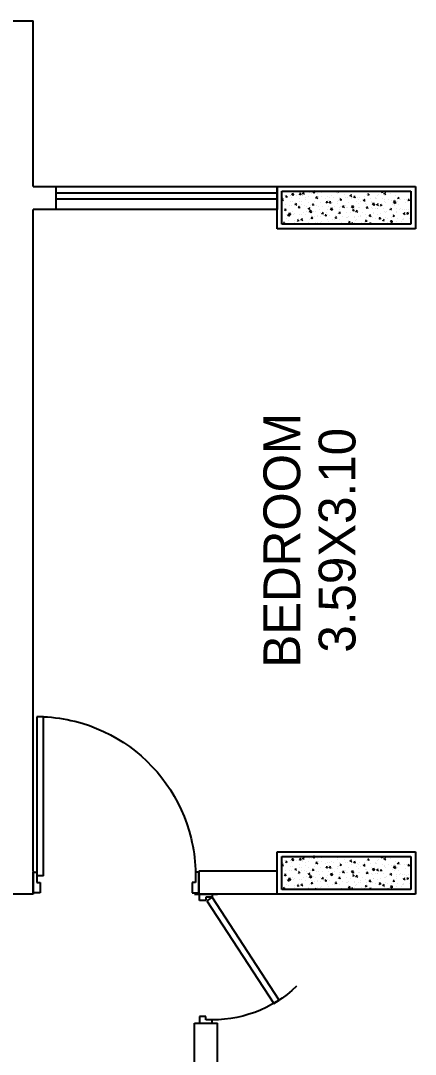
# Model space of a CAD drawing. Header units: inches. Extents: x 182687 to 187672, y -88924 to -84846.
# Drawn here: x 183065.7 to 183149.5, y -86237.3 to -86017.8 of the extents above; entities that cross this region are included whole.
import ezdxf
from ezdxf.enums import TextEntityAlignment as Align

# ---------------------------------------------------------------- set-up
doc = ezdxf.new("R2010")
doc.units = ezdxf.units.IN
doc.header["$MEASUREMENT"] = 0
doc.linetypes.add('PROYECCION', pattern=[19.05, 12.7, -6.35])
doc.styles.add('HemBha', font='GOTHIC.TTF')

# ---------------------------------------------------------------- blocks, each defined once
blk = doc.blocks.new('REVISED COL LAYOUT')
at = {"color": 5}
for p, q in [((95298.9, -49483.9), (95528.9, -49483.9)), ((95298.9, -50233.9), (95298.9, -49483.9)), ((95323.9, -49508.9), (95503.9, -49508.9)), ((95323.9, -50208.9), (95323.9, -49508.9)), ((95503.9, -49508.9), (95503.9, -50208.9)), ((95528.9, -49483.9), (95528.9, -50233.9)), ((98908.9, -49483.9), (99138.9, -49483.9)), ((98908.9, -50233.9), (98908.9, -49483.9)), ((98933.9, -49508.9), (99113.9, -49508.9)), ((98933.9, -50208.9), (98933.9, -49508.9)), ((99113.9, -49508.9), (99113.9, -50208.9)), ((99138.9, -49483.9), (99138.9, -50233.9)), ((95528.9, -50233.9), (95298.9, -50233.9)), ((95503.9, -50208.9), (95323.9, -50208.9)), ((99138.9, -50233.9), (98908.9, -50233.9)), ((99113.9, -50208.9), (98933.9, -50208.9))]:
    blk.add_line(p, q, dxfattribs=at)
at = {"color": 5, "linetype": 'Continuous'}
for p, q in [((95326.3, -49523.6), (95331.2, -49517.9)), ((95326.3, -49523.6), (95332.3, -49524.1)), ((95328.8, -49510.6), (95328.8, -49510.6)), ((95329, -49510.5), (95329, -49510.5)), ((95332.3, -49524.1), (95331.2, -49517.9)), ((95361.7, -49510.1), (95361.7, -49510.1)), ((95398.1, -49529.9), (95402.9, -49524.1)), ((95398.1, -49529.9), (95404, -49530.4)), ((95404, -49530.4), (95402.9, -49524.1)), ((95411.1, -49522.5), (95411.1, -49522.5)), ((95415, -49512.4), (95415, -49512.4)), ((95429.6, -49530.3), (95429.6, -49530.3)), ((95452.6, -49513.2), (95459.6, -49510.5)), ((95452.6, -49513.2), (95457.6, -49516.5)), ((95457.6, -49516.5), (95459.6, -49510.5)), ((95468.4, -49514.6), (95468.4, -49514.6)), ((95469.4, -49512.5), (95469.4, -49512.5)), ((95469.8, -49536.2), (95474.6, -49530.4)), ((95472.9, -49527.2), (95472.9, -49527.2)), ((95475.8, -49536.7), (95474.6, -49530.4)), ((95481.6, -49522.8), (95481.6, -49522.8)), ((95497.9, -49523.9), (95497.9, -49523.9)), ((98936.3, -49523.6), (98941.2, -49517.9)), ((98936.3, -49523.6), (98942.3, -49524.1)), ((98938.8, -49510.6), (98938.8, -49510.6)), ((98939, -49510.5), (98939, -49510.5)), ((98942.3, -49524.1), (98941.2, -49517.9)), ((98971.7, -49510.1), (98971.7, -49510.1)), ((99008.1, -49529.9), (99012.9, -49524.1)), ((99008.1, -49529.9), (99014, -49530.4)), ((99014, -49530.4), (99012.9, -49524.1)), ((99021.1, -49522.5), (99021.1, -49522.5)), ((99025, -49512.4), (99025, -49512.4)), ((99039.6, -49530.3), (99039.6, -49530.3)), ((99062.6, -49513.2), (99069.6, -49510.5)), ((99062.6, -49513.2), (99067.6, -49516.5)), ((99067.6, -49516.5), (99069.6, -49510.5)), ((99078.4, -49514.6), (99078.4, -49514.6)), ((99079.4, -49512.5), (99079.4, -49512.5)), ((99079.8, -49536.2), (99084.6, -49530.4)), ((99082.9, -49527.2), (99082.9, -49527.2)), ((99085.8, -49536.7), (99084.6, -49530.4)), ((99091.6, -49522.8), (99091.6, -49522.8)), ((99107.9, -49523.9), (99107.9, -49523.9)), ((95326.5, -49577), (95326.5, -49577)), ((95327.8, -49543.8), (95327.8, -49543.8)), ((95332.6, -49577.6), (95332.6, -49577.6)), ((95345.5, -49580), (95345.5, -49580)), ((95346.8, -49543.8), (95346.8, -49543.8)), ((95352.8, -49532.6), (95352.8, -49532.6)), ((95368.6, -49545.4), (95375.6, -49542.7)), ((95368.6, -49545.4), (95373.6, -49548.8)), ((95371.8, -49540.5), (95371.8, -49540.5)), ((95373.3, -49554.1), (95381.1, -49545.9)), ((95373.3, -49554.1), (95382.2, -49555.4)), ((95373.6, -49548.8), (95375.6, -49542.7)), ((95374.1, -49549.8), (95374.1, -49549.8)), ((95377.9, -49570), (95377.9, -49570)), ((95379.1, -49536.7), (95379.1, -49536.7)), ((95382.2, -49555.4), (95381.1, -49546)), ((95383.4, -49575), (95383.4, -49575)), ((95391, -49567.5), (95391, -49567.5)), ((95409.7, -49535.5), (95409.7, -49535.5)), ((95427.4, -49552), (95427.4, -49552)), ((95428.3, -49585.7), (95435.3, -49583)), ((95428.3, -49585.7), (95433.3, -49589)), ((95428.4, -49563.6), (95428.4, -49563.6)), ((95433.3, -49589), (95435.3, -49583)), ((95446.6, -49566.7), (95446.6, -49566.7)), ((95449.3, -49557.5), (95449.3, -49557.5)), ((95469.8, -49536.2), (95475.8, -49536.7)), ((95471.6, -49563.4), (95471.6, -49563.4)), ((95480, -49570.6), (95487.8, -49562.5)), ((95480, -49570.6), (95488.9, -49572)), ((95480.3, -49556.1), (95480.3, -49556.1)), ((95480.8, -49554.3), (95480.8, -49554.3)), ((95488.9, -49572), (95487.8, -49562.5)), ((98936.5, -49577), (98936.5, -49577)), ((98937.8, -49543.8), (98937.8, -49543.8)), ((98942.6, -49577.6), (98942.6, -49577.6)), ((98955.5, -49580), (98955.5, -49580)), ((98956.8, -49543.8), (98956.8, -49543.8)), ((98962.8, -49532.6), (98962.8, -49532.6)), ((98978.6, -49545.4), (98985.6, -49542.7)), ((98978.6, -49545.4), (98983.6, -49548.8)), ((98981.8, -49540.5), (98981.8, -49540.5)), ((98983.3, -49554.1), (98991.1, -49545.9)), ((98983.3, -49554.1), (98992.2, -49555.4)), ((98983.6, -49548.8), (98985.6, -49542.7)), ((98984.1, -49549.8), (98984.1, -49549.8)), ((98987.9, -49570), (98987.9, -49570)), ((98989.1, -49536.7), (98989.1, -49536.7)), ((98992.2, -49555.4), (98991.1, -49546)), ((98993.4, -49575), (98993.4, -49575)), ((99001, -49567.5), (99001, -49567.5)), ((99019.7, -49535.5), (99019.7, -49535.5)), ((99037.4, -49552), (99037.4, -49552)), ((99038.3, -49585.7), (99045.3, -49583)), ((99038.3, -49585.7), (99043.3, -49589)), ((99038.4, -49563.6), (99038.4, -49563.6)), ((99043.3, -49589), (99045.3, -49583)), ((99056.6, -49566.7), (99056.6, -49566.7)), ((99059.3, -49557.5), (99059.3, -49557.5)), ((99079.8, -49536.2), (99085.8, -49536.7)), ((99081.6, -49563.4), (99081.6, -49563.4)), ((99090, -49570.6), (99097.8, -49562.5)), ((99090, -49570.6), (99098.9, -49572)), ((99090.3, -49556.1), (99090.3, -49556.1)), ((99090.8, -49554.3), (99090.8, -49554.3)), ((99098.9, -49572), (99097.8, -49562.5)), ((95324.1, -49643.6), (95324.1, -49643.6)), ((95325.3, -49610.3), (95325.3, -49610.3)), ((95328.5, -49637.2), (95328.5, -49637.2)), ((95340.2, -49598.8), (95345, -49593.1)), ((95340.2, -49598.8), (95346.2, -49599.3)), ((95344.3, -49617.9), (95351.3, -49615.3)), ((95344.3, -49617.9), (95349.2, -49621.3)), ((95346.2, -49599.3), (95345, -49593.1)), ((95349.2, -49621.3), (95351.3, -49615.3)), ((95354.6, -49600.9), (95354.6, -49600.9)), ((95357.1, -49614.4), (95357.1, -49614.4)), ((95375.5, -49636.6), (95375.5, -49636.6)), ((95375.7, -49614.3), (95375.7, -49614.3)), ((95376.7, -49603.3), (95376.7, -49603.3)), ((95386.8, -49627.2), (95386.8, -49627.2)), ((95408, -49603.1), (95408, -49603.1)), ((95411.9, -49605.1), (95416.8, -49599.4)), ((95411.9, -49605.1), (95417.9, -49605.6)), ((95417.9, -49605.6), (95416.8, -49599.4)), ((95419, -49642.2), (95419, -49642.2)), ((95420.2, -49606.1), (95420.2, -49606.1)), ((95426, -49630.2), (95426, -49630.2)), ((95427.2, -49596.9), (95427.2, -49596.9)), ((95429.1, -49616.6), (95429.1, -49616.6)), ((95445.1, -49617.2), (95445.1, -49617.2)), ((95445.3, -49602.8), (95445.3, -49602.8)), ((95456.8, -49637.3), (95456.8, -49637.3)), ((95461.4, -49605.4), (95461.4, -49605.4)), ((95469.1, -49639.2), (95469.1, -49639.2)), ((95477.9, -49622.7), (95477.9, -49622.7)), ((95479.1, -49589.4), (95479.1, -49589.4)), ((95482.4, -49618.8), (95482.4, -49618.8)), ((95483.2, -49597.8), (95483.2, -49597.8)), ((95483.7, -49611.4), (95488.5, -49605.6)), ((95483.7, -49611.4), (95489.6, -49611.9)), ((95488, -49626), (95495, -49623.3)), ((95488, -49626), (95492.9, -49629.3)), ((95489.6, -49611.9), (95488.5, -49605.6)), ((95492.9, -49629.3), (95495, -49623.3)), ((95503.5, -49607.2), (95503.5, -49607.2)), ((98934.1, -49643.6), (98934.1, -49643.6)), ((98935.3, -49610.3), (98935.3, -49610.3)), ((98938.5, -49637.2), (98938.5, -49637.2)), ((98950.2, -49598.8), (98955, -49593.1)), ((98950.2, -49598.8), (98956.2, -49599.3)), ((98954.3, -49617.9), (98961.3, -49615.3)), ((98954.3, -49617.9), (98959.2, -49621.3)), ((98956.2, -49599.3), (98955, -49593.1)), ((98959.2, -49621.3), (98961.3, -49615.3)), ((98964.6, -49600.9), (98964.6, -49600.9)), ((98967.1, -49614.4), (98967.1, -49614.4)), ((98985.5, -49636.6), (98985.5, -49636.6)), ((98985.7, -49614.3), (98985.7, -49614.3)), ((98986.7, -49603.3), (98986.7, -49603.3)), ((98996.8, -49627.2), (98996.8, -49627.2)), ((99018, -49603.1), (99018, -49603.1)), ((99021.9, -49605.1), (99026.8, -49599.4)), ((99021.9, -49605.1), (99027.9, -49605.6)), ((99027.9, -49605.6), (99026.8, -49599.4)), ((99029, -49642.2), (99029, -49642.2)), ((99030.2, -49606.1), (99030.2, -49606.1)), ((99036, -49630.2), (99036, -49630.2)), ((99037.2, -49596.9), (99037.2, -49596.9)), ((99039.1, -49616.6), (99039.1, -49616.6)), ((99055.1, -49617.2), (99055.1, -49617.2)), ((99055.3, -49602.8), (99055.3, -49602.8)), ((99066.8, -49637.3), (99066.8, -49637.3)), ((99071.4, -49605.4), (99071.4, -49605.4)), ((99079.1, -49639.2), (99079.1, -49639.2)), ((99087.9, -49622.7), (99087.9, -49622.7)), ((99089.1, -49589.4), (99089.1, -49589.4)), ((99092.4, -49618.8), (99092.4, -49618.8)), ((99093.2, -49597.8), (99093.2, -49597.8)), ((99093.7, -49611.4), (99098.5, -49605.6)), ((99093.7, -49611.4), (99099.6, -49611.9)), ((99098, -49626), (99105, -49623.3)), ((99098, -49626), (99102.9, -49629.3)), ((99099.6, -49611.9), (99098.5, -49605.6)), ((99102.9, -49629.3), (99105, -49623.3)), ((99113.5, -49607.2), (99113.5, -49607.2)), ((95323.9, -49688.9), (95326.9, -49687.8)), ((95323.9, -49693.2), (95324.9, -49693.8)), ((95324.9, -49693.8), (95326.9, -49687.8)), ((95330.8, -49653.9), (95330.8, -49653.9)), ((95334.7, -49651.7), (95334.7, -49651.7)), ((95352.5, -49659.2), (95352.5, -49659.2)), ((95354.1, -49674), (95358.9, -49668.3)), ((95354.1, -49674), (95360.1, -49674.6)), ((95360.1, -49674.6), (95358.9, -49668.3)), ((95367.6, -49685), (95367.6, -49685)), ((95374.2, -49669.9), (95374.2, -49669.9)), ((95386.5, -49668), (95394.3, -49659.9)), ((95386.5, -49668), (95395.4, -49669.4)), ((95388.1, -49654), (95388.1, -49654)), ((95390.7, -49694.2), (95390.7, -49694.2)), ((95392.7, -49681.7), (95392.7, -49681.7)), ((95393.9, -49645.5), (95393.9, -49645.5)), ((95395.4, -49669.4), (95394.3, -49659.9)), ((95404, -49658.2), (95411, -49655.5)), ((95404, -49658.2), (95408.9, -49661.6)), ((95408.9, -49661.6), (95411, -49655.5)), ((95410.8, -49649.2), (95410.8, -49649.2)), ((95423.5, -49696.8), (95423.5, -49696.8)), ((95424.8, -49663.5), (95424.8, -49663.5)), ((95425.8, -49680.3), (95430.6, -49674.6)), ((95425.8, -49680.3), (95431.8, -49680.8)), ((95430.5, -49676.7), (95430.5, -49676.7)), ((95431.8, -49680.8), (95430.6, -49674.6)), ((95441.5, -49656.2), (95441.5, -49656.2)), ((95449, -49684.2), (95449, -49684.2)), ((95463.6, -49698.5), (95470.6, -49695.8)), ((95463.6, -49698.5), (95468.6, -49701.8)), ((95468.6, -49701.8), (95470.6, -49695.8)), ((95475.5, -49689.3), (95475.5, -49689.3)), ((95476.7, -49656), (95476.7, -49656)), ((95493.3, -49684.6), (95501.1, -49676.5)), ((95493.3, -49684.6), (95502.2, -49686)), ((95493.7, -49668.4), (95493.7, -49668.4)), ((95494.8, -49658.5), (95494.8, -49658.5)), ((95497.5, -49686.6), (95502.4, -49680.8)), ((95497.5, -49686.6), (95503.5, -49687.1)), ((95502.2, -49686), (95501, -49676.5)), ((95503.5, -49687.1), (95502.4, -49680.8)), ((98933.9, -49688.9), (98936.9, -49687.8)), ((98933.9, -49693.2), (98934.9, -49693.8)), ((98934.9, -49693.8), (98936.9, -49687.8)), ((98940.8, -49653.9), (98940.8, -49653.9)), ((98944.7, -49651.7), (98944.7, -49651.7)), ((98962.5, -49659.2), (98962.5, -49659.2)), ((98964.1, -49674), (98968.9, -49668.3)), ((98964.1, -49674), (98970.1, -49674.6)), ((98970.1, -49674.6), (98968.9, -49668.3)), ((98977.6, -49685), (98977.6, -49685)), ((98984.2, -49669.9), (98984.2, -49669.9)), ((98996.5, -49668), (99004.3, -49659.9)), ((98996.5, -49668), (99005.4, -49669.4)), ((98998.1, -49654), (98998.1, -49654)), ((99000.7, -49694.2), (99000.7, -49694.2)), ((99002.7, -49681.7), (99002.7, -49681.7)), ((99003.9, -49645.5), (99003.9, -49645.5)), ((99005.4, -49669.4), (99004.3, -49659.9)), ((99014, -49658.2), (99021, -49655.5)), ((99014, -49658.2), (99018.9, -49661.6)), ((99018.9, -49661.6), (99021, -49655.5)), ((99020.8, -49649.2), (99020.8, -49649.2)), ((99033.5, -49696.8), (99033.5, -49696.8)), ((99034.8, -49663.5), (99034.8, -49663.5)), ((99035.8, -49680.3), (99040.6, -49674.6)), ((99035.8, -49680.3), (99041.8, -49680.8)), ((99040.5, -49676.7), (99040.5, -49676.7)), ((99041.8, -49680.8), (99040.6, -49674.6)), ((99051.5, -49656.2), (99051.5, -49656.2)), ((99059, -49684.2), (99059, -49684.2)), ((99073.6, -49698.5), (99080.6, -49695.8)), ((99073.6, -49698.5), (99078.6, -49701.8)), ((99078.6, -49701.8), (99080.6, -49695.8)), ((99085.5, -49689.3), (99085.5, -49689.3)), ((99086.7, -49656), (99086.7, -49656)), ((99103.3, -49684.6), (99111.1, -49676.5)), ((99103.3, -49684.6), (99112.2, -49686)), ((99103.7, -49668.4), (99103.7, -49668.4)), ((99104.8, -49658.5), (99104.8, -49658.5)), ((99107.5, -49686.6), (99112.4, -49680.8)), ((99107.5, -49686.6), (99113.5, -49687.1)), ((99112.2, -49686), (99111, -49676.5)), ((99113.5, -49687.1), (99112.4, -49680.8)), ((95332.3, -49704.2), (95332.3, -49704.2)), ((95336.3, -49716.2), (95336.3, -49716.2)), ((95341.3, -49724.4), (95341.3, -49724.4)), ((95348.7, -49755.9), (95348.7, -49755.9)), ((95366.4, -49721.1), (95366.4, -49721.1)), ((95368, -49749.3), (95372.8, -49743.5)), ((95368, -49749.3), (95373.9, -49749.8)), ((95368.6, -49705.1), (95368.6, -49705.1)), ((95371.8, -49736.4), (95371.8, -49736.4)), ((95373.9, -49749.8), (95372.8, -49743.5)), ((95373, -49703.2), (95373, -49703.2)), ((95377.9, -49755.6), (95377.9, -49755.6)), ((95379.6, -49730.7), (95386.6, -49728)), ((95379.6, -49730.7), (95384.6, -49734.1)), ((95384.6, -49734.1), (95386.6, -49728)), ((95386.5, -49753.8), (95386.5, -49753.8)), ((95389.7, -49718.5), (95389.7, -49718.5)), ((95404.2, -49716.1), (95404.2, -49716.1)), ((95422, -49707.3), (95422, -49707.3)), ((95422.3, -49730), (95422.3, -49730)), ((95439.7, -49755.5), (95444.5, -49749.8)), ((95439.7, -49755.5), (95445.7, -49756.1)), ((95441.1, -49747.3), (95441.1, -49747.3)), ((95443.1, -49720.8), (95443.1, -49720.8)), ((95445.7, -49756.1), (95444.5, -49749.8)), ((95444.8, -49743.8), (95444.8, -49743.8)), ((95466.1, -49744), (95466.1, -49744)), ((95467.4, -49707.8), (95467.4, -49707.8)), ((95473, -49755.8), (95473, -49755.8)), ((95474.3, -49722.5), (95474.3, -49722.5)), ((95475.4, -49709.6), (95475.4, -49709.6)), ((95492.4, -49704.5), (95492.4, -49704.5)), ((95496.5, -49723), (95496.5, -49723)), ((95503.2, -49733.8), (95503.2, -49733.8)), ((98942.3, -49704.2), (98942.3, -49704.2)), ((98946.3, -49716.2), (98946.3, -49716.2)), ((98951.3, -49724.4), (98951.3, -49724.4)), ((98958.7, -49755.9), (98958.7, -49755.9)), ((98976.4, -49721.1), (98976.4, -49721.1)), ((98978, -49749.3), (98982.8, -49743.5)), ((98978, -49749.3), (98983.9, -49749.8)), ((98978.6, -49705.1), (98978.6, -49705.1)), ((98981.8, -49736.4), (98981.8, -49736.4)), ((98983.9, -49749.8), (98982.8, -49743.5)), ((98983, -49703.2), (98983, -49703.2)), ((98987.9, -49755.6), (98987.9, -49755.6)), ((98989.6, -49730.7), (98996.6, -49728)), ((98989.6, -49730.7), (98994.6, -49734.1)), ((98994.6, -49734.1), (98996.6, -49728)), ((98996.5, -49753.8), (98996.5, -49753.8)), ((98999.7, -49718.5), (98999.7, -49718.5)), ((99014.2, -49716.1), (99014.2, -49716.1)), ((99032, -49707.3), (99032, -49707.3)), ((99032.3, -49730), (99032.3, -49730)), ((99049.7, -49755.5), (99054.5, -49749.8)), ((99049.7, -49755.5), (99055.7, -49756.1)), ((99051.1, -49747.3), (99051.1, -49747.3)), ((99053.1, -49720.8), (99053.1, -49720.8)), ((99055.7, -49756.1), (99054.5, -49749.8)), ((99054.8, -49743.8), (99054.8, -49743.8)), ((99076.1, -49744), (99076.1, -49744)), ((99077.4, -49707.8), (99077.4, -49707.8)), ((99083, -49755.8), (99083, -49755.8)), ((99084.3, -49722.5), (99084.3, -49722.5)), ((99085.4, -49709.6), (99085.4, -49709.6)), ((99102.4, -49704.5), (99102.4, -49704.5)), ((99106.5, -49723), (99106.5, -49723)), ((99113.2, -49733.8), (99113.2, -49733.8)), ((95328.2, -49763.9), (95328.2, -49763.9)), ((95329.2, -49807), (95329.2, -49807)), ((95340.1, -49760.6), (95340.1, -49760.6)), ((95351.6, -49795), (95351.6, -49795)), ((95352.2, -49785.8), (95352.2, -49785.8)), ((95355.3, -49803.2), (95362.3, -49800.6)), ((95355.3, -49803.2), (95360.3, -49806.6)), ((95360.3, -49806.6), (95362.3, -49800.6)), ((95369.4, -49803), (95369.4, -49803)), ((95370.6, -49769.7), (95370.6, -49769.7)), ((95382.6, -49809.3), (95382.6, -49809.3)), ((95399.8, -49782), (95407.6, -49773.9)), ((95399.8, -49782), (95408.7, -49783.4)), ((95402.1, -49758.2), (95402.1, -49758.2)), ((95408.7, -49783.4), (95407.6, -49773.9)), ((95410.5, -49775.8), (95410.5, -49775.8)), ((95414.8, -49786.7), (95414.8, -49786.7)), ((95419.9, -49796.6), (95419.9, -49796.6)), ((95421.1, -49763.3), (95421.1, -49763.3)), ((95436, -49811.5), (95436, -49811.5)), ((95439.3, -49771), (95446.3, -49768.3)), ((95439.3, -49771), (95444.3, -49774.3)), ((95439.8, -49783.4), (95439.8, -49783.4)), ((95444.3, -49774.3), (95446.3, -49768.3)), ((95448.7, -49810.8), (95448.7, -49810.8)), ((95455.5, -49760.4), (95455.5, -49760.4)), ((95468.8, -49765.8), (95468.8, -49765.8)), ((95471.8, -49789.1), (95471.8, -49789.1)), ((95477.7, -49778.4), (95477.7, -49778.4)), ((95499, -49811.2), (95503.9, -49809.4)), ((95499, -49811.2), (95503.9, -49814.6)), ((98938.2, -49763.9), (98938.2, -49763.9)), ((98939.2, -49807), (98939.2, -49807)), ((98950.1, -49760.6), (98950.1, -49760.6)), ((98961.6, -49795), (98961.6, -49795)), ((98962.2, -49785.8), (98962.2, -49785.8)), ((98965.3, -49803.2), (98972.3, -49800.6)), ((98965.3, -49803.2), (98970.3, -49806.6)), ((98970.3, -49806.6), (98972.3, -49800.6)), ((98979.4, -49803), (98979.4, -49803)), ((98980.6, -49769.7), (98980.6, -49769.7)), ((98992.6, -49809.3), (98992.6, -49809.3)), ((99009.8, -49782), (99017.6, -49773.9)), ((99009.8, -49782), (99018.7, -49783.4)), ((99012.1, -49758.2), (99012.1, -49758.2)), ((99018.7, -49783.4), (99017.6, -49773.9)), ((99020.5, -49775.8), (99020.5, -49775.8)), ((99024.8, -49786.7), (99024.8, -49786.7)), ((99029.9, -49796.6), (99029.9, -49796.6)), ((99031.1, -49763.3), (99031.1, -49763.3)), ((99046, -49811.5), (99046, -49811.5)), ((99049.3, -49771), (99056.3, -49768.3)), ((99049.3, -49771), (99054.3, -49774.3)), ((99049.8, -49783.4), (99049.8, -49783.4)), ((99054.3, -49774.3), (99056.3, -49768.3)), ((99058.7, -49810.8), (99058.7, -49810.8)), ((99065.5, -49760.4), (99065.5, -49760.4)), ((99078.8, -49765.8), (99078.8, -49765.8)), ((99081.8, -49789.1), (99081.8, -49789.1)), ((99087.7, -49778.4), (99087.7, -49778.4)), ((99109, -49811.2), (99113.9, -49809.4)), ((99109, -49811.2), (99113.9, -49814.6)), ((95325.3, -49834.5), (95325.3, -49834.5)), ((95332, -49830.8), (95332, -49830.8)), ((95350.3, -49820.4), (95350.3, -49820.4)), ((95362.2, -49865.6), (95362.2, -49865.6)), ((95362.7, -49860.1), (95362.7, -49860.1)), ((95368.2, -49836.3), (95368.2, -49836.3)), ((95381.8, -49824.5), (95386.7, -49818.7)), ((95381.8, -49824.5), (95387.8, -49825)), ((95387.8, -49825), (95386.7, -49818.7)), ((95387.2, -49862.3), (95387.2, -49862.3)), ((95388.5, -49826.2), (95388.5, -49826.2)), ((95390.4, -49820.8), (95390.4, -49820.8)), ((95403.7, -49822.7), (95403.7, -49822.7)), ((95413.5, -49822.9), (95413.5, -49822.9)), ((95415, -49843.5), (95422, -49840.8)), ((95415, -49843.5), (95420, -49846.9)), ((95416.1, -49862.3), (95416.1, -49862.3)), ((95417.5, -49863.2), (95417.5, -49863.2)), ((95418.7, -49829.9), (95418.7, -49829.9)), ((95420, -49846.9), (95422, -49840.8)), ((95425.1, -49857.3), (95425.1, -49857.3)), ((95451.4, -49817.9), (95451.4, -49817.9)), ((95453.6, -49830.8), (95458.4, -49825)), ((95453.6, -49830.8), (95459.5, -49831.3)), ((95457.1, -49824.9), (95457.1, -49824.9)), ((95459.5, -49831.3), (95458.4, -49825)), ((95469.4, -49855.7), (95469.4, -49855.7)), ((95469.5, -49864.6), (95469.5, -49864.6)), ((95470.6, -49822.4), (95470.6, -49822.4)), ((95488.2, -49849), (95488.2, -49849)), ((95489.4, -49813.8), (95489.4, -49813.8)), ((95502.9, -49860.5), (95502.9, -49860.5)), ((98935.3, -49834.5), (98935.3, -49834.5)), ((98942, -49830.8), (98942, -49830.8)), ((98960.3, -49820.4), (98960.3, -49820.4)), ((98972.2, -49865.6), (98972.2, -49865.6)), ((98972.7, -49860.1), (98972.7, -49860.1)), ((98978.2, -49836.3), (98978.2, -49836.3)), ((98991.8, -49824.5), (98996.7, -49818.7)), ((98991.8, -49824.5), (98997.8, -49825)), ((98997.8, -49825), (98996.7, -49818.7)), ((98997.2, -49862.3), (98997.2, -49862.3)), ((98998.5, -49826.2), (98998.5, -49826.2)), ((99000.4, -49820.8), (99000.4, -49820.8)), ((99013.7, -49822.7), (99013.7, -49822.7)), ((99023.5, -49822.9), (99023.5, -49822.9)), ((99025, -49843.5), (99032, -49840.8)), ((99025, -49843.5), (99030, -49846.9)), ((99026.1, -49862.3), (99026.1, -49862.3)), ((99027.5, -49863.2), (99027.5, -49863.2)), ((99028.7, -49829.9), (99028.7, -49829.9)), ((99030, -49846.9), (99032, -49840.8)), ((99035.1, -49857.3), (99035.1, -49857.3)), ((99061.4, -49817.9), (99061.4, -49817.9)), ((99063.6, -49830.8), (99068.4, -49825)), ((99063.6, -49830.8), (99069.5, -49831.3)), ((99067.1, -49824.9), (99067.1, -49824.9)), ((99069.5, -49831.3), (99068.4, -49825)), ((99079.4, -49855.7), (99079.4, -49855.7)), ((99079.5, -49864.6), (99079.5, -49864.6)), ((99080.6, -49822.4), (99080.6, -49822.4)), ((99098.2, -49849), (99098.2, -49849)), ((99099.4, -49813.8), (99099.4, -49813.8)), ((99112.9, -49860.5), (99112.9, -49860.5)), ((95324, -49893.4), (95328.8, -49887.7)), ((95324, -49893.4), (95330, -49893.9)), ((95327.9, -49890.5), (95327.9, -49890.5)), ((95330, -49893.9), (95328.8, -49887.7)), ((95331, -49875.8), (95338, -49873.1)), ((95331, -49875.8), (95335.9, -49879.1)), ((95335.9, -49879.1), (95338, -49873.1)), ((95335.9, -49905), (95335.9, -49905)), ((95343.2, -49911.2), (95343.2, -49911.2)), ((95351.9, -49912.4), (95351.9, -49912.4)), ((95360.9, -49901.7), (95360.9, -49901.7)), ((95365.7, -49902.9), (95365.7, -49902.9)), ((95366.9, -49869.6), (95366.9, -49869.6)), ((95386.2, -49880.5), (95386.2, -49880.5)), ((95390.6, -49916), (95397.7, -49913.3)), ((95390.6, -49916), (95395.6, -49919.4)), ((95395.6, -49919.4), (95397.7, -49913.3)), ((95395.7, -49899.7), (95400.5, -49894)), ((95395.7, -49899.7), (95401.7, -49900.2)), ((95396.6, -49913.4), (95396.6, -49913.4)), ((95398.8, -49896.8), (95398.8, -49896.8)), ((95401.7, -49900.2), (95400.5, -49894)), ((95410.2, -49902.4), (95410.2, -49902.4)), ((95413.1, -49896), (95420.8, -49887.8)), ((95413.1, -49896), (95421.9, -49897.3)), ((95416.2, -49896.5), (95416.2, -49896.5)), ((95421.9, -49897.3), (95420.8, -49887.8)), ((95444.6, -49870.5), (95444.6, -49870.5)), ((95450, -49915.7), (95450, -49915.7)), ((95461.9, -49888.4), (95461.9, -49888.4)), ((95467, -49922.3), (95467, -49922.3)), ((95467.4, -49906), (95472.3, -49900.2)), ((95467.4, -49906), (95473.4, -49906.5)), ((95468.2, -49889), (95468.2, -49889)), ((95468.5, -49892.4), (95468.5, -49892.4)), ((95473.4, -49906.5), (95472.3, -49900.2)), ((95474.7, -49883.8), (95481.7, -49881.1)), ((95474.7, -49883.8), (95479.6, -49887.1)), ((95479.6, -49887.1), (95481.7, -49881.1)), ((95486.9, -49885.1), (95486.9, -49885.1)), ((95498.5, -49919.6), (95498.5, -49919.6)), ((95503.4, -49917.9), (95503.4, -49917.9)), ((98934, -49893.4), (98938.8, -49887.7)), ((98934, -49893.4), (98940, -49893.9)), ((98937.9, -49890.5), (98937.9, -49890.5)), ((98940, -49893.9), (98938.8, -49887.7)), ((98941, -49875.8), (98948, -49873.1)), ((98941, -49875.8), (98945.9, -49879.1)), ((98945.9, -49879.1), (98948, -49873.1)), ((98945.9, -49905), (98945.9, -49905)), ((98953.2, -49911.2), (98953.2, -49911.2)), ((98961.9, -49912.4), (98961.9, -49912.4)), ((98970.9, -49901.7), (98970.9, -49901.7)), ((98975.7, -49902.9), (98975.7, -49902.9)), ((98976.9, -49869.6), (98976.9, -49869.6)), ((98996.2, -49880.5), (98996.2, -49880.5)), ((99000.6, -49916), (99007.7, -49913.3)), ((99000.6, -49916), (99005.6, -49919.4)), ((99005.6, -49919.4), (99007.7, -49913.3)), ((99005.7, -49899.7), (99010.5, -49894)), ((99005.7, -49899.7), (99011.7, -49900.2)), ((99006.6, -49913.4), (99006.6, -49913.4)), ((99008.8, -49896.8), (99008.8, -49896.8)), ((99011.7, -49900.2), (99010.5, -49894)), ((99020.2, -49902.4), (99020.2, -49902.4)), ((99023.1, -49896), (99030.8, -49887.8)), ((99023.1, -49896), (99031.9, -49897.3)), ((99026.2, -49896.5), (99026.2, -49896.5)), ((99031.9, -49897.3), (99030.8, -49887.8)), ((99054.6, -49870.5), (99054.6, -49870.5)), ((99060, -49915.7), (99060, -49915.7)), ((99071.9, -49888.4), (99071.9, -49888.4)), ((99077, -49922.3), (99077, -49922.3)), ((99077.4, -49906), (99082.3, -49900.2)), ((99077.4, -49906), (99083.4, -49906.5)), ((99078.2, -49889), (99078.2, -49889)), ((99078.5, -49892.4), (99078.5, -49892.4)), ((99083.4, -49906.5), (99082.3, -49900.2)), ((99084.7, -49883.8), (99091.7, -49881.1)), ((99084.7, -49883.8), (99089.6, -49887.1)), ((99089.6, -49887.1), (99091.7, -49881.1)), ((99096.9, -49885.1), (99096.9, -49885.1)), ((99108.5, -49919.6), (99108.5, -49919.6)), ((99113.4, -49917.9), (99113.4, -49917.9)), ((95331.7, -49957.4), (95331.7, -49957.4)), ((95334.6, -49941.2), (95334.6, -49941.2)), ((95337.9, -49968.6), (95342.7, -49962.9)), ((95337.9, -49968.6), (95343.8, -49969.2)), ((95343.8, -49969.2), (95342.7, -49962.9)), ((95346.1, -49975.6), (95346.1, -49975.6)), ((95363.3, -49969.5), (95363.3, -49969.5)), ((95364.3, -49924.6), (95364.3, -49924.6)), ((95364.5, -49936.2), (95364.5, -49936.2)), ((95372.5, -49936.2), (95372.5, -49936.2)), ((95376.7, -49964.3), (95376.7, -49964.3)), ((95390.1, -49947.4), (95390.1, -49947.4)), ((95409.3, -49967.3), (95409.3, -49967.3)), ((95409.6, -49974.9), (95414.4, -49969.2)), ((95409.6, -49974.9), (95415.6, -49975.4)), ((95413.8, -49963.1), (95413.8, -49963.1)), ((95415.6, -49975.4), (95414.4, -49969.2)), ((95415, -49929.8), (95415, -49929.8)), ((95417.7, -49926.9), (95417.7, -49926.9)), ((95430.1, -49966.5), (95430.1, -49966.5)), ((95434.3, -49964), (95434.3, -49964)), ((95435.6, -49927.9), (95435.6, -49927.9)), ((95448.4, -49937.4), (95448.4, -49937.4)), ((95450.3, -49956.3), (95457.3, -49953.6)), ((95450.3, -49956.3), (95455.3, -49959.6)), ((95455.3, -49959.6), (95457.3, -49953.6)), ((95460.6, -49924.6), (95460.6, -49924.6)), ((95465.7, -49955.6), (95465.7, -49955.6)), ((95471.1, -49929.1), (95471.1, -49929.1)), ((95472.2, -49959), (95472.2, -49959)), ((95481.3, -49981.2), (95486.1, -49975.4)), ((95483.5, -49968.8), (95483.5, -49968.8)), ((95487.3, -49981.7), (95486.1, -49975.4)), ((98941.7, -49957.4), (98941.7, -49957.4)), ((98944.6, -49941.2), (98944.6, -49941.2)), ((98947.9, -49968.6), (98952.7, -49962.9)), ((98947.9, -49968.6), (98953.8, -49969.2)), ((98953.8, -49969.2), (98952.7, -49962.9)), ((98956.1, -49975.6), (98956.1, -49975.6)), ((98973.3, -49969.5), (98973.3, -49969.5)), ((98974.3, -49924.6), (98974.3, -49924.6)), ((98974.5, -49936.2), (98974.5, -49936.2)), ((98982.5, -49936.2), (98982.5, -49936.2)), ((98986.7, -49964.3), (98986.7, -49964.3)), ((99000.1, -49947.4), (99000.1, -49947.4)), ((99019.3, -49967.3), (99019.3, -49967.3)), ((99019.6, -49974.9), (99024.4, -49969.2)), ((99019.6, -49974.9), (99025.6, -49975.4)), ((99023.8, -49963.1), (99023.8, -49963.1)), ((99025.6, -49975.4), (99024.4, -49969.2)), ((99025, -49929.8), (99025, -49929.8)), ((99027.7, -49926.9), (99027.7, -49926.9)), ((99040.1, -49966.5), (99040.1, -49966.5)), ((99044.3, -49964), (99044.3, -49964)), ((99045.6, -49927.9), (99045.6, -49927.9)), ((99058.4, -49937.4), (99058.4, -49937.4)), ((99060.3, -49956.3), (99067.3, -49953.6)), ((99060.3, -49956.3), (99065.3, -49959.6)), ((99065.3, -49959.6), (99067.3, -49953.6)), ((99070.6, -49924.6), (99070.6, -49924.6)), ((99075.7, -49955.6), (99075.7, -49955.6)), ((99081.1, -49929.1), (99081.1, -49929.1)), ((99082.2, -49959), (99082.2, -49959)), ((99091.3, -49981.2), (99096.1, -49975.4)), ((99093.5, -49968.8), (99093.5, -49968.8)), ((99097.3, -49981.7), (99096.1, -49975.4)), ((95323.9, -49988.8), (95327.4, -49985.3)), ((95323.9, -49994), (95328.5, -49994.8)), ((95325, -50026.5), (95325, -50026.5)), ((95328.5, -49994.8), (95327.4, -49985.3)), ((95327.6, -50017.1), (95327.6, -50017.1)), ((95357.3, -50015.4), (95357.3, -50015.4)), ((95360.9, -50036.1), (95360.9, -50036.1)), ((95362.1, -50002.8), (95362.1, -50002.8)), ((95366.3, -49988.5), (95373.3, -49985.8)), ((95366.3, -49988.5), (95371.3, -49991.9)), ((95371.3, -49991.9), (95373.3, -49985.8)), ((95378.3, -50028.8), (95378.3, -50028.8)), ((95383, -50006.8), (95383, -50006.8)), ((95385.9, -50007.1), (95385.9, -50007.1)), ((95408, -50003.5), (95408, -50003.5)), ((95409.9, -50029.1), (95409.9, -50029.1)), ((95410.6, -50017.6), (95410.6, -50017.6)), ((95411.4, -50029.7), (95411.4, -50029.7)), ((95412.6, -49996.4), (95412.6, -49996.4)), ((95426, -50028.8), (95433, -50026.1)), ((95426, -50028.8), (95431, -50032.1)), ((95426.3, -50009.9), (95434.1, -50001.8)), ((95426.3, -50009.9), (95435.2, -50011.3)), ((95431, -50032.1), (95433, -50026.1)), ((95431.7, -50031.1), (95431.7, -50031.1)), ((95435.2, -50011.3), (95434.1, -50001.8)), ((95444.3, -49997.1), (95444.3, -49997.1)), ((95445.9, -49998.5), (95445.9, -49998.5)), ((95463.3, -50022.2), (95463.3, -50022.2)), ((95464, -50019.9), (95464, -50019.9)), ((95464.5, -49988.9), (95464.5, -49988.9)), ((95468.2, -50019), (95468.2, -50019)), ((95481.3, -49981.2), (95487.3, -49981.7)), ((95482.7, -50029.6), (95482.7, -50029.6)), ((95485.1, -50033.3), (95485.1, -50033.3)), ((95502.6, -49987.1), (95502.6, -49987.1)), ((98933.9, -49988.8), (98937.4, -49985.3)), ((98933.9, -49994), (98938.5, -49994.8)), ((98935, -50026.5), (98935, -50026.5)), ((98938.5, -49994.8), (98937.4, -49985.3)), ((98937.6, -50017.1), (98937.6, -50017.1)), ((98967.3, -50015.4), (98967.3, -50015.4)), ((98970.9, -50036.1), (98970.9, -50036.1)), ((98972.1, -50002.8), (98972.1, -50002.8)), ((98976.3, -49988.5), (98983.3, -49985.8)), ((98976.3, -49988.5), (98981.3, -49991.9)), ((98981.3, -49991.9), (98983.3, -49985.8)), ((98988.3, -50028.8), (98988.3, -50028.8)), ((98993, -50006.8), (98993, -50006.8)), ((98995.9, -50007.1), (98995.9, -50007.1)), ((99018, -50003.5), (99018, -50003.5)), ((99019.9, -50029.1), (99019.9, -50029.1)), ((99020.6, -50017.6), (99020.6, -50017.6)), ((99021.4, -50029.7), (99021.4, -50029.7)), ((99022.6, -49996.4), (99022.6, -49996.4)), ((99036, -50028.8), (99043, -50026.1)), ((99036, -50028.8), (99041, -50032.1)), ((99036.3, -50009.9), (99044.1, -50001.8)), ((99036.3, -50009.9), (99045.2, -50011.3)), ((99041, -50032.1), (99043, -50026.1)), ((99041.7, -50031.1), (99041.7, -50031.1)), ((99045.2, -50011.3), (99044.1, -50001.8)), ((99054.3, -49997.1), (99054.3, -49997.1)), ((99055.9, -49998.5), (99055.9, -49998.5)), ((99073.3, -50022.2), (99073.3, -50022.2)), ((99074, -50019.9), (99074, -50019.9)), ((99074.5, -49988.9), (99074.5, -49988.9)), ((99078.2, -50019), (99078.2, -50019)), ((99091.3, -49981.2), (99097.3, -49981.7)), ((99092.7, -50029.6), (99092.7, -50029.6)), ((99095.1, -50033.3), (99095.1, -50033.3)), ((99112.6, -49987.1), (99112.6, -49987.1)), ((95330.4, -50085.6), (95330.4, -50085.6)), ((95331.5, -50084.1), (95331.5, -50084.1)), ((95337.4, -50066.2), (95337.4, -50066.2)), ((95342, -50061), (95349, -50058.4)), ((95342, -50061), (95347, -50064.4)), ((95347, -50064.4), (95349, -50058.4)), ((95351.6, -50039.1), (95351.6, -50039.1)), ((95351.7, -50043.9), (95356.6, -50038.1)), ((95351.7, -50043.9), (95357.7, -50044.4)), ((95355.4, -50082.3), (95355.4, -50082.3)), ((95357.7, -50044.4), (95356.6, -50038.1)), ((95356.7, -50046.2), (95356.7, -50046.2)), ((95359.6, -50069.3), (95359.6, -50069.3)), ((95381.7, -50042.9), (95381.7, -50042.9)), ((95389.8, -50074.1), (95389.8, -50074.1)), ((95390.8, -50068.5), (95390.8, -50068.5)), ((95393.3, -50077.4), (95393.3, -50077.4)), ((95410.2, -50062.9), (95410.2, -50062.9)), ((95419.6, -50037.9), (95419.6, -50037.9)), ((95423.5, -50050.1), (95428.3, -50044.4)), ((95423.5, -50050.1), (95429.4, -50050.7)), ((95429.4, -50050.7), (95428.3, -50044.4)), ((95444.1, -50070.7), (95444.1, -50070.7)), ((95448.1, -50064.1), (95448.1, -50064.1)), ((95456.4, -50069), (95456.4, -50069)), ((95460.9, -50088.7), (95460.9, -50088.7)), ((95462.1, -50055.4), (95462.1, -50055.4)), ((95481.5, -50065.8), (95481.5, -50065.8)), ((95485.7, -50069.1), (95492.7, -50066.4)), ((95485.7, -50069.1), (95490.7, -50072.4)), ((95490.7, -50072.4), (95492.7, -50066.4)), ((95495.2, -50056.4), (95500, -50050.7)), ((95495.2, -50056.4), (95501.2, -50056.9)), ((95497.5, -50073), (95497.5, -50073)), ((95501.2, -50056.9), (95500, -50050.7)), ((98940.4, -50085.6), (98940.4, -50085.6)), ((98941.5, -50084.1), (98941.5, -50084.1)), ((98947.4, -50066.2), (98947.4, -50066.2)), ((98952, -50061), (98959, -50058.4)), ((98952, -50061), (98957, -50064.4)), ((98957, -50064.4), (98959, -50058.4)), ((98961.6, -50039.1), (98961.6, -50039.1)), ((98961.7, -50043.9), (98966.6, -50038.1)), ((98961.7, -50043.9), (98967.7, -50044.4)), ((98965.4, -50082.3), (98965.4, -50082.3)), ((98967.7, -50044.4), (98966.6, -50038.1)), ((98966.7, -50046.2), (98966.7, -50046.2)), ((98969.6, -50069.3), (98969.6, -50069.3)), ((98991.7, -50042.9), (98991.7, -50042.9)), ((98999.8, -50074.1), (98999.8, -50074.1)), ((99000.8, -50068.5), (99000.8, -50068.5)), ((99003.3, -50077.4), (99003.3, -50077.4)), ((99020.2, -50062.9), (99020.2, -50062.9)), ((99029.6, -50037.9), (99029.6, -50037.9)), ((99033.5, -50050.1), (99038.3, -50044.4)), ((99033.5, -50050.1), (99039.4, -50050.7)), ((99039.4, -50050.7), (99038.3, -50044.4)), ((99054.1, -50070.7), (99054.1, -50070.7)), ((99058.1, -50064.1), (99058.1, -50064.1)), ((99066.4, -50069), (99066.4, -50069)), ((99070.9, -50088.7), (99070.9, -50088.7)), ((99072.1, -50055.4), (99072.1, -50055.4)), ((99091.5, -50065.8), (99091.5, -50065.8)), ((99095.7, -50069.1), (99102.7, -50066.4)), ((99095.7, -50069.1), (99100.7, -50072.4)), ((99100.7, -50072.4), (99102.7, -50066.4)), ((99105.2, -50056.4), (99110, -50050.7)), ((99105.2, -50056.4), (99111.2, -50056.9)), ((99107.5, -50073), (99107.5, -50073)), ((99111.2, -50056.9), (99110, -50050.7)), ((95323.9, -50131.1), (95324.7, -50130.9)), ((95323.9, -50133), (95324.7, -50130.9)), ((95327.3, -50143.7), (95327.3, -50143.7)), ((95329.1, -50121.8), (95329.1, -50121.8)), ((95332.8, -50107.3), (95340.6, -50099.2)), ((95332.8, -50107.3), (95341.7, -50108.7)), ((95339, -50130.7), (95339, -50130.7)), ((95341.7, -50108.7), (95340.6, -50099.2)), ((95357.2, -50135.9), (95357.2, -50135.9)), ((95358.4, -50102.6), (95358.4, -50102.6)), ((95365.6, -50119.1), (95370.4, -50113.3)), ((95365.6, -50119.1), (95371.6, -50119.6)), ((95367, -50116.8), (95367, -50116.8)), ((95371.6, -50119.6), (95370.4, -50113.3)), ((95371.3, -50119.6), (95371.3, -50119.6)), ((95385.6, -50133.7), (95385.6, -50133.7)), ((95392.4, -50133), (95392.4, -50133)), ((95401.7, -50101.3), (95408.7, -50098.6)), ((95401.7, -50101.3), (95406.7, -50104.7)), ((95403.8, -50147.9), (95403.8, -50147.9)), ((95406.7, -50104.7), (95408.7, -50098.6)), ((95407.7, -50129.5), (95407.7, -50129.5)), ((95408.9, -50096.2), (95408.9, -50096.2)), ((95424.7, -50121.8), (95424.7, -50121.8)), ((95428.9, -50144.6), (95428.9, -50144.6)), ((95430.1, -50108.5), (95430.1, -50108.5)), ((95437.3, -50125.4), (95442.2, -50119.6)), ((95437.3, -50125.4), (95443.3, -50125.9)), ((95439.6, -50123.9), (95447.4, -50115.8)), ((95439.6, -50123.9), (95448.5, -50125.3)), ((95443.3, -50125.9), (95442.2, -50119.6)), ((95444, -50123.7), (95444, -50123.7)), ((95445.7, -50135.2), (95445.7, -50135.2)), ((95448.5, -50125.3), (95447.4, -50115.8)), ((95455.2, -50105.2), (95455.2, -50105.2)), ((95459.7, -50122), (95459.7, -50122)), ((95461.4, -50141.6), (95468.4, -50138.9)), ((95461.4, -50141.6), (95466.3, -50144.9)), ((95466.3, -50144.9), (95468.4, -50138.9)), ((95466.7, -50139.6), (95466.7, -50139.6)), ((95467.9, -50145.7), (95467.9, -50145.7)), ((95478, -50124.1), (95478, -50124.1)), ((95493, -50100.2), (95493, -50100.2)), ((95499.1, -50137.5), (95499.1, -50137.5)), ((95502.3, -50113.7), (95502.3, -50113.7)), ((98933.9, -50131.1), (98934.7, -50130.9)), ((98933.9, -50133), (98934.7, -50130.9)), ((98937.3, -50143.7), (98937.3, -50143.7)), ((98939.1, -50121.8), (98939.1, -50121.8)), ((98942.8, -50107.3), (98950.6, -50099.2)), ((98942.8, -50107.3), (98951.7, -50108.7)), ((98949, -50130.7), (98949, -50130.7)), ((98951.7, -50108.7), (98950.6, -50099.2)), ((98967.2, -50135.9), (98967.2, -50135.9)), ((98968.4, -50102.6), (98968.4, -50102.6)), ((98975.6, -50119.1), (98980.4, -50113.3)), ((98975.6, -50119.1), (98981.6, -50119.6)), ((98977, -50116.8), (98977, -50116.8)), ((98981.6, -50119.6), (98980.4, -50113.3)), ((98981.3, -50119.6), (98981.3, -50119.6)), ((98995.6, -50133.7), (98995.6, -50133.7)), ((99002.4, -50133), (99002.4, -50133)), ((99011.7, -50101.3), (99018.7, -50098.6)), ((99011.7, -50101.3), (99016.7, -50104.7)), ((99013.8, -50147.9), (99013.8, -50147.9)), ((99016.7, -50104.7), (99018.7, -50098.6)), ((99017.7, -50129.5), (99017.7, -50129.5)), ((99018.9, -50096.2), (99018.9, -50096.2)), ((99034.7, -50121.8), (99034.7, -50121.8)), ((99038.9, -50144.6), (99038.9, -50144.6)), ((99040.1, -50108.5), (99040.1, -50108.5)), ((99047.3, -50125.4), (99052.2, -50119.6)), ((99047.3, -50125.4), (99053.3, -50125.9)), ((99049.6, -50123.9), (99057.4, -50115.8)), ((99049.6, -50123.9), (99058.5, -50125.3)), ((99053.3, -50125.9), (99052.2, -50119.6)), ((99054, -50123.7), (99054, -50123.7)), ((99055.7, -50135.2), (99055.7, -50135.2)), ((99058.5, -50125.3), (99057.4, -50115.8)), ((99065.2, -50105.2), (99065.2, -50105.2)), ((99069.7, -50122), (99069.7, -50122)), ((99071.4, -50141.6), (99078.4, -50138.9)), ((99071.4, -50141.6), (99076.3, -50144.9)), ((99076.3, -50144.9), (99078.4, -50138.9)), ((99076.7, -50139.6), (99076.7, -50139.6)), ((99077.9, -50145.7), (99077.9, -50145.7)), ((99088, -50124.1), (99088, -50124.1)), ((99103, -50100.2), (99103, -50100.2)), ((99109.1, -50137.5), (99109.1, -50137.5)), ((99112.3, -50113.7), (99112.3, -50113.7)), ((95340.7, -50156.2), (95340.7, -50156.2)), ((95351.3, -50165.7), (95351.3, -50165.7)), ((95351.4, -50170.4), (95351.4, -50170.4)), ((95354.8, -50202.5), (95354.8, -50202.5)), ((95356, -50169.2), (95356, -50169.2)), ((95377.3, -50173.8), (95384.3, -50171.1)), ((95377.3, -50173.8), (95382.3, -50177.2)), ((95377.5, -50187.4), (95377.5, -50187.4)), ((95379.5, -50194.3), (95384.3, -50188.6)), ((95379.5, -50194.3), (95385.5, -50194.8)), ((95382.3, -50177.2), (95384.3, -50171.1)), ((95385.5, -50194.8), (95384.3, -50188.6)), ((95389.5, -50200.7), (95389.5, -50200.7)), ((95402.6, -50184.1), (95402.6, -50184.1)), ((95404.8, -50172.6), (95404.8, -50172.6)), ((95405.3, -50196.1), (95405.3, -50196.1)), ((95406.5, -50162.8), (95406.5, -50162.8)), ((95409.6, -50155.7), (95409.6, -50155.7)), ((95440.4, -50179.1), (95440.4, -50179.1)), ((95447.8, -50190.7), (95447.8, -50190.7)), ((95451.2, -50200.6), (95456, -50194.8)), ((95451.2, -50200.6), (95457.2, -50201.1)), ((95457.2, -50201.1), (95456, -50194.8)), ((95457.2, -50188.6), (95457.2, -50188.6)), ((95458.1, -50174.9), (95458.1, -50174.9)), ((95458.4, -50155.3), (95458.4, -50155.3)), ((95503.6, -50170.8), (95503.6, -50170.8)), ((98950.7, -50156.2), (98950.7, -50156.2)), ((98961.3, -50165.7), (98961.3, -50165.7)), ((98961.4, -50170.4), (98961.4, -50170.4)), ((98964.8, -50202.5), (98964.8, -50202.5)), ((98966, -50169.2), (98966, -50169.2)), ((98987.3, -50173.8), (98994.3, -50171.1)), ((98987.3, -50173.8), (98992.3, -50177.2)), ((98987.5, -50187.4), (98987.5, -50187.4)), ((98989.5, -50194.3), (98994.3, -50188.6)), ((98989.5, -50194.3), (98995.5, -50194.8)), ((98992.3, -50177.2), (98994.3, -50171.1)), ((98995.5, -50194.8), (98994.3, -50188.6)), ((98999.5, -50200.7), (98999.5, -50200.7)), ((99012.6, -50184.1), (99012.6, -50184.1)), ((99014.8, -50172.6), (99014.8, -50172.6)), ((99015.3, -50196.1), (99015.3, -50196.1)), ((99016.5, -50162.8), (99016.5, -50162.8)), ((99019.6, -50155.7), (99019.6, -50155.7)), ((99050.4, -50179.1), (99050.4, -50179.1)), ((99057.8, -50190.7), (99057.8, -50190.7)), ((99061.2, -50200.6), (99066, -50194.8)), ((99061.2, -50200.6), (99067.2, -50201.1)), ((99067.2, -50201.1), (99066, -50194.8)), ((99067.2, -50188.6), (99067.2, -50188.6)), ((99068.1, -50174.9), (99068.1, -50174.9)), ((99068.4, -50155.3), (99068.4, -50155.3)), ((99113.6, -50170.8), (99113.6, -50170.8)), ((95502.3, -50206.9), (95502.3, -50206.9)), ((99112.3, -50206.9), (99112.3, -50206.9))]:
    blk.add_line(p, q, dxfattribs=at)
blk = doc.blocks.new('PUERTA-M-120')
at = {"color": 6}
for p, q in [((-0.075, 0.125), (-0.075, 1.275)), ((-0.075, 1.275), (-0.025, 1.275)), ((-0.025, 1.275), (-0.025, 0.125)), ((-1.2, 0), (-1.2, 0.15)), ((-1.2, 0.15), (-1.175, 0.15)), ((-1.175, 0.15), (-1.175, 0.075)), ((0, 0.15), (-0.025, 0.15)), ((-0.025, 0.15), (-0.025, 0.075)), ((0, 0), (0, 0.15)), ((-1.175, 0.075), (-1.15, 0.075)), ((-1.15, 0.075), (-1.15, 0)), ((-0.075, 0.125), (-0.025, 0.125)), ((-0.025, 0.075), (-0.05, 0.075)), ((-0.05, 0.075), (-0.05, 0)), ((-1.15, 0), (-1.2, 0)), ((-0.05, 0), (0, 0))]:
    blk.add_line(p, q, dxfattribs=at)
at = {"color": 6, "linetype": 'PROYECCION'}
blk.add_arc((-0.0237, 0.1248), 1.1514, 92.55335, 180.61136, dxfattribs=at)
blk = doc.blocks.new('PUERTA-G-100')
at = {"color": 6}
for p, q in [((-0.8484, 0.5765), (-0.8211, 0.6184)), ((-0.0523, 0.0581), (-0.8484, 0.5765)), ((-0.8211, 0.6184), (-0.025, 0.1)), ((-1, 0), (-1, 0.1)), ((-1, 0.1), (-0.975, 0.1)), ((-0.975, 0.1), (-0.975, 0.05)), ((-0.025, 0.1), (-0.0523, 0.0581)), ((0, 0.1), (-0.025, 0.1)), ((-0.025, 0.1), (-0.025, 0.05)), ((0, 0), (0, 0.1)), ((-0.95, 0), (-1, 0)), ((-0.975, 0.05), (-0.95, 0.05)), ((-0.95, 0.05), (-0.95, 0)), ((-0.025, 0.05), (-0.05, 0.05)), ((-0.05, 0.05), (-0.05, 0)), ((-0.05, 0), (0, 0))]:
    blk.add_line(p, q, dxfattribs=at)
at = {"color": 6, "linetype": 'PROYECCION'}
blk.add_arc((-0.025, 0.1), 0.9503, 136.50744, 183.01592, dxfattribs=at)

msp = doc.modelspace()

# ---------------------------------------------------------------- linework, layer by layer
for p, q in [((183063.439, -86017.757), (183068.33, -86017.757)), ((183068.33, -86052.975), (183068.33, -86017.757)), ((183068.33, -86052.975), (183073.231, -86052.975)), ((183068.33, -86198.344), (183068.33, -86057.866)), ((183073.231, -86057.866), (183068.33, -86057.866)), ((183068.33, -86198.344), (183068.33, -86203.236)), ((183120.178, -86198.344), (183103.548, -86198.344)), ((183103.548, -86198.344), (183103.548, -86203.236)), ((183068.33, -86203.236), (183063.439, -86203.236)), ((183102.57, -86203.236), (183107.461, -86203.236)), ((183120.178, -86203.236), (183103.548, -86203.236)), ((183102.57, -86257.04), (183102.57, -86230.627)), ((183102.57, -86230.627), (183107.461, -86230.627)), ((183107.461, -86252.149), (183107.461, -86230.627))]:
    msp.add_line(p, q)
for points in [[(183120.178, -86057.866), (183073.231, -86057.866), (183073.231, -86052.975), (183120.178, -86052.975)], [(183120.178, -86055.695), (183073.231, -86055.695), (183073.231, -86054.344), (183120.178, -86054.344)]]:
    msp.add_lwpolyline(points, close=True)

# ---------------------------------------------------------------- block references
for name, p, xscale, yscale, zscale, rotation in [('REVISED COL LAYOUT', (181183.852, -89932.325), 0.03913043478082616, 0.03913043478082616, 0.03913043478082616, 90), ('PUERTA-G-100', (183103.646, -86203.236), -27.3913043465782, 27.3913043465782, 27.3913043465782, 270)]:
    msp.add_blockref(name, p, dxfattribs=dict(xscale=xscale, yscale=yscale, zscale=zscale, rotation=rotation))
at = {"xscale": -29.34782608561956, "yscale": 29.34782608561956, "zscale": 29.34782608561956}
msp.add_blockref('PUERTA-M-120', (183068.33, -86202.991), dxfattribs=at)

# ---------------------------------------------------------------- texts
at = {"style": 'HemBha'}
for s, p in [('BEDROOM', (183125.07, -86128.105)), ('3.59X3.10', (183136.809, -86128.105))]:
    msp.add_text(s, height=7.8261, rotation=90, dxfattribs=at).set_placement(p, align=Align.CENTER)

doc.saveas('drawing.dxf')
